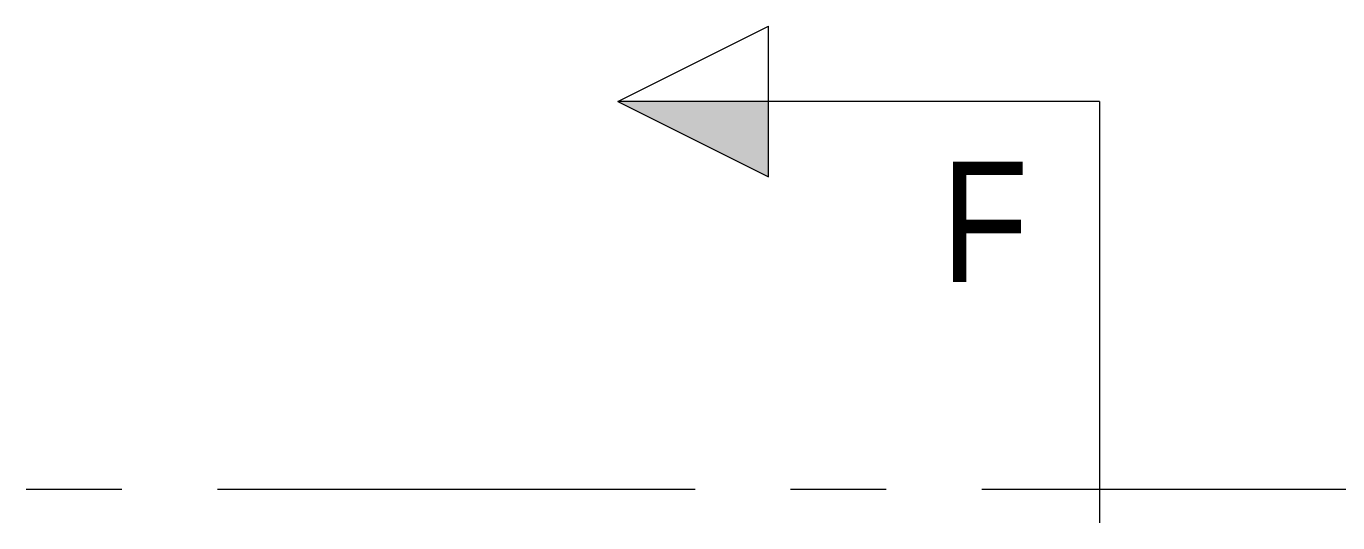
# Model space of a CAD drawing. Header units: millimetres. Extents: x -220592 to 404889, y -217665 to 38245.
# Drawn here: x 7586 to 7607.79, y -48103.98 to -48095.73 of the extents above; entities that cross this region are included whole.
import ezdxf

# ---------------------------------------------------------------- set-up
doc = ezdxf.new("R2010")
doc.units = ezdxf.units.MM
doc.linetypes.add('XKITLINE00', pattern=[0])
doc.layers.add('S-GRID', color=7, linetype='Continuous', lineweight=0)
doc.layers.add('Section', color=7, linetype='Continuous', lineweight=0)
doc.styles.add('ARIAL', font='arial.ttf')

# ---------------------------------------------------------------- blocks, each defined once
blk = doc.blocks.new('*A13529')
at = {"layer": 'S-GRID', "color": 7, "linetype": 'XKITLINE00', "lineweight": 0}
for p, q in [((-151.642349, 106.790805), (-150.054849, 106.790805)), ((-148.467349, 106.790805), (-140.529849, 106.790805)), ((-138.942349, 106.790805), (-137.354849, 106.790805)), ((-135.767349, 106.790805), (-127.829849, 106.790805))]:
    blk.add_line(p, q, dxfattribs=at)
blk = doc.blocks.new('*A16807')
at = {"layer": 'Section'}
blk.add_hatch(color=7, dxfattribs=at).paths.add_polyline_path([(-139.313, 111.983), (-141.813, 113.233), (-139.313, 113.233)], flags=17)
at = {"layer": 'Section', "color": 7, "linetype": 'XKITLINE00', "lineweight": 0}
for p, q in [((-141.813, 113.233), (-139.313, 114.483)), ((-139.313, 111.983), (-139.313, 114.483)), ((-141.813, 113.233), (-139.313, 111.983)), ((-133.813, 113.233), (-141.813, 113.233)), ((-133.813, 113.233), (-133.813, 106.233))]:
    blk.add_line(p, q, dxfattribs=at)
at = {"layer": 'Section', "color": 7, "style": 'ARIAL', "width": 0.85}
blk.add_text('F', height=2, dxfattribs=at).set_placement((-136.442, 110.233))

msp = doc.modelspace()

# ---------------------------------------------------------------- block references
at = {"color": 7, "lineweight": 0}
for name in ['*A16807', '*A13529']:
    msp.add_blockref(name, (7737.6457, -48210.2152), dxfattribs=at)

doc.saveas('drawing.dxf')
